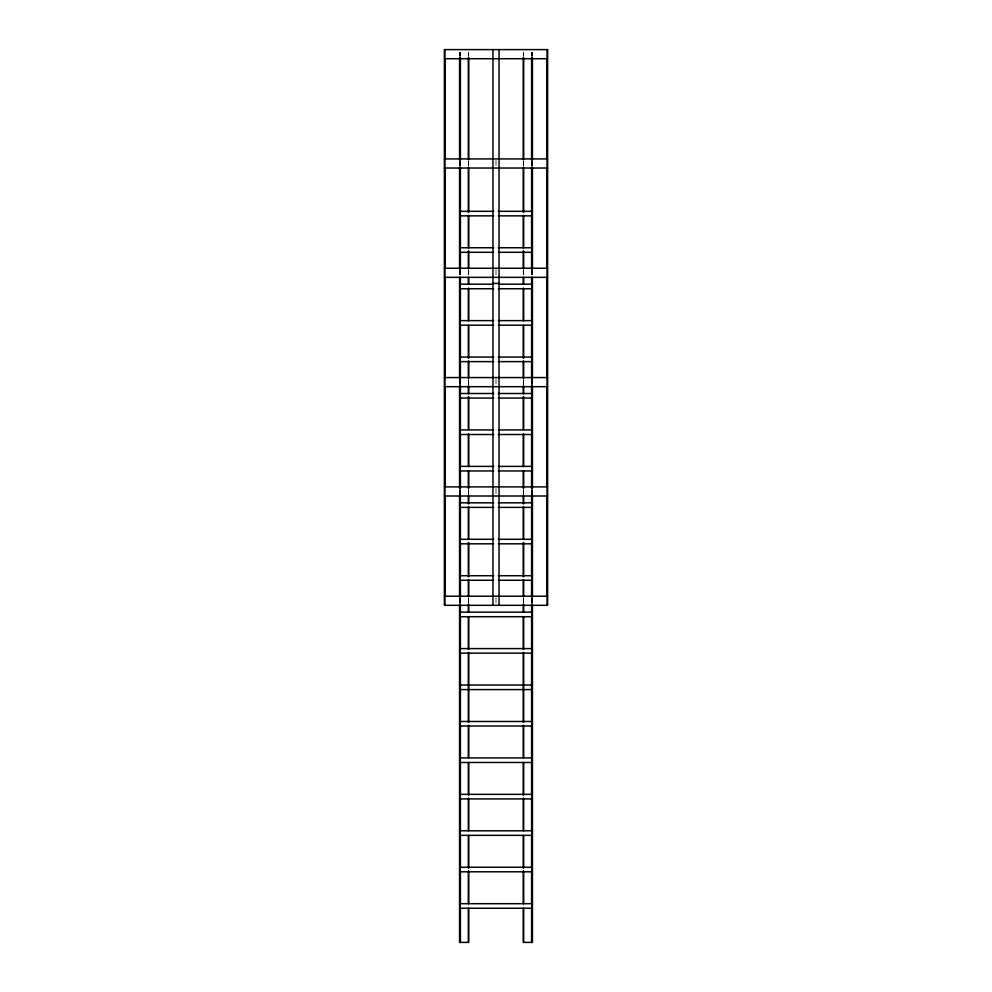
<?xml version="1.0" encoding="UTF-8"?>
<svg xmlns="http://www.w3.org/2000/svg" width="992" height="992" viewBox="0 0 992 992"><rect width="100%" height="100%" fill="white"/><g stroke="black" fill="none" stroke-linecap="round" stroke-linejoin="round"><path stroke-width="0.74" stroke-dasharray="4.96 3.72" d="M532.444 52.638L532.444 55.8M532.444 160.444L532.444 166.52M532.444 269.7L532.444 275.9M532.444 379.08L532.444 384.4M532.444 489.8L532.444 494.487M532.444 597.73L532.444 604.5M532.158 52.7L532.158 55.8M532.158 161.2L532.158 165.85M532.158 269.7L532.158 275.9M532.158 379.75L532.158 384.4M532.158 489.8L532.158 494.45M532.158 598.3L532.158 604.5M531.873 52.7L531.873 55.8M531.873 161.2L531.873 165.85M531.873 269.7L531.873 275.9M531.873 379.75L531.873 384.4M531.873 489.8L531.873 494.45M531.873 598.3L531.873 604.5M531.588 52.7L531.588 55.8M531.588 161.2L531.588 165.85M531.588 269.7L531.588 275.9M531.588 379.75L531.588 384.4M531.588 489.8L531.588 494.45M531.588 598.3L531.588 604.5M531.352 52.638L531.352 55.676M531.352 160.444L531.352 166.52M531.352 269.762L531.352 275.838M531.352 379.08L531.352 383.644M531.352 489.924L531.352 494.487M531.352 597.73L531.352 603.806M523.615 52.7L523.615 55.8M523.615 161.2L523.615 165.85M523.615 269.7L523.615 275.9M523.615 379.75L523.615 384.4M523.615 489.8L523.615 494.45M523.615 598.3L523.615 604.5M523.33 52.7L523.33 55.8M523.33 161.2L523.33 165.85M523.33 269.7L523.33 275.9M523.33 379.75L523.33 384.4M523.33 489.8L523.33 494.45M523.33 598.3L523.33 604.5M496 160.444L496 166.52M496 269.762L496 275.838M496 379.08L496 383.644M496 488.411L496 494.487M496 597.73L496 603.806M468.67 52.7L468.67 55.8M468.67 161.2L468.67 165.85M468.67 269.7L468.67 275.9M468.67 379.75L468.67 384.4M468.67 489.8L468.67 494.45M468.67 598.3L468.67 604.5M468.385 52.7L468.385 55.8M468.385 161.2L468.385 165.85M468.385 269.7L468.385 275.9M468.385 379.75L468.385 384.4M468.385 489.8L468.385 494.45M468.385 598.3L468.385 604.5M460.648 52.638L460.648 55.676M460.648 160.444L460.648 166.52M460.648 269.762L460.648 275.838M460.648 379.08L460.648 383.644M460.648 489.924L460.648 494.487M460.648 597.73L460.648 603.806M460.412 52.7L460.412 55.8M460.412 161.2L460.412 165.85M460.412 269.7L460.412 275.9M460.412 379.75L460.412 384.4M460.412 489.8L460.412 494.45M460.412 598.3L460.412 604.5M460.127 52.7L460.127 55.8M460.127 161.2L460.127 165.85M460.127 269.7L460.127 275.9M460.127 379.75L460.127 384.4M460.127 489.8L460.127 494.45M460.127 598.3L460.127 604.5M459.842 52.7L459.842 55.8M459.842 161.2L459.842 165.85M459.842 269.7L459.842 275.9M459.842 379.75L459.842 384.4M459.842 489.8L459.842 494.45M459.842 598.3L459.842 604.5M459.556 52.638L459.556 55.8M459.556 160.444L459.556 166.52M459.556 269.7L459.556 275.9M459.556 379.08L459.556 384.4M459.556 489.8L459.556 494.487M459.556 597.73L459.556 604.5"/><path stroke-width="1.49" d="M444.466 58.714L547.534 58.714M444.466 158.918L547.534 158.918M444.379 168.032L547.621 168.032M460.127 211.308L493.706 211.308M498.294 211.308L531.873 211.308M460.127 215.859L493.706 215.859M498.294 215.859L531.873 215.859M460.127 247.752L493.706 247.752M498.294 247.752L531.873 247.752M460.127 252.303L493.706 252.303M498.294 252.303L531.873 252.303M444.466 268.249L547.534 268.249M444.379 277.351L547.621 277.351M492.925 283.365L498.988 283.365M460.127 284.183L493.706 284.183M498.294 284.183L531.873 284.183M460.127 288.746L493.706 288.746M498.294 288.746L531.873 288.746M460.127 320.627L493.706 320.627M498.294 320.627L531.873 320.627M460.127 325.178L493.706 325.178M498.294 325.178L531.873 325.178M460.127 357.07L493.706 357.07M498.294 357.07L531.873 357.07M460.127 361.621L493.706 361.621M498.294 361.621L531.873 361.621M444.466 377.568L547.534 377.568M444.379 386.682L547.621 386.682M460.127 393.514L493.706 393.514M498.294 393.514L531.873 393.514M460.127 398.065L493.706 398.065M498.294 398.065L531.873 398.065M460.127 429.945L493.706 429.945M498.294 429.945L531.873 429.945M460.127 434.508L493.706 434.508M498.294 434.508L531.873 434.508M460.127 466.389L493.706 466.389M498.294 466.389L531.873 466.389M460.127 470.952L493.706 470.952M498.294 470.952L531.873 470.952M444.466 486.886L547.534 486.886M444.379 496L547.621 496M460.127 502.832L493.706 502.832M498.294 502.832L531.873 502.832M460.127 507.383L493.706 507.383M498.294 507.383L531.873 507.383M460.127 539.276L493.706 539.276M498.294 539.276L531.873 539.276M460.127 543.827L493.706 543.827M498.294 543.827L531.873 543.827M460.127 575.72L493.706 575.72M498.294 575.72L531.873 575.72M460.127 580.27L493.706 580.27M498.294 580.27L531.873 580.27M444.466 596.217L547.534 596.217M460.127 612.151L531.873 612.151M460.127 616.714L531.873 616.714M460.127 648.594L531.873 648.594M460.127 653.145L531.873 653.145M460.127 685.038L531.873 685.038M460.127 689.589L531.873 689.589M460.127 721.482L531.873 721.482M460.127 726.032L531.873 726.032M460.127 757.913L531.873 757.913M460.127 762.476L531.873 762.476M460.127 794.356L531.873 794.356M460.127 798.92L531.873 798.92M460.127 830.8L531.873 830.8M460.127 835.351L531.873 835.351M460.127 867.244L531.873 867.244M460.127 871.794L531.873 871.794M460.127 903.687L531.873 903.687M460.127 908.238L531.873 908.238M547.138 49.6L547.138 58.714M547.138 158.918L547.138 168.032M547.138 268.249L547.138 277.351M547.138 377.568L547.138 386.682M547.138 486.886L547.138 496M547.138 596.217L547.138 605.318M546.865 58.714L546.865 158.918M546.865 168.032L546.865 268.249M546.865 277.351L546.865 377.568M546.865 386.682L546.865 486.886M546.865 496L546.865 596.217M532.444 57.35L532.444 159.65M532.444 167.4L532.444 268.249M532.444 277.351L532.444 378.2M532.444 385.95L532.444 488.25M532.444 496L532.444 596.75M532.444 604.5L532.444 942.4L523.33 942.4L523.33 908.3M532.158 57.35L532.158 159.65M532.158 167.4L532.158 268.15M532.158 277.45L532.158 378.2M532.158 385.95L532.158 488.25M532.158 496L532.158 596.75M532.158 604.5L532.158 942.4M531.873 57.35L531.873 159.65M531.873 167.4L531.873 268.15M531.873 277.45L531.873 378.2M531.873 385.95L531.873 488.25M531.873 496L531.873 596.75M531.873 604.5L531.873 942.4M531.588 57.35L531.588 159.65M531.588 167.4L531.588 212.35M531.588 215.45L531.588 248M531.588 251.1L531.588 268.15M531.588 277.45L531.588 283.65M531.588 288.3L531.588 320.85M531.588 325.5L531.588 358.05M531.588 361.15L531.588 378.2M531.588 385.95L531.588 393.7M531.588 396.8L531.588 429.35M531.588 434L531.588 466.55M531.588 471.2L531.588 488.25M531.588 496L531.588 503.75M531.588 506.85L531.588 539.4M531.588 542.5L531.588 576.6M531.588 579.7L531.588 596.75M531.588 604.5L531.588 612.25M531.588 616.9L531.588 649.45M531.588 652.55L531.588 722.3M531.588 725.4L531.588 757.95M531.588 762.6L531.588 795.15M531.588 798.25L531.588 830.8M531.588 835.45L531.588 868M531.588 871.1L531.588 903.65M531.588 908.3L531.588 942.4M523.615 57.35L523.615 159.65M523.615 167.4L523.615 212.35M523.615 215.45L523.615 248M523.615 251.1L523.615 268.15M523.615 277.45L523.615 283.65M523.615 288.3L523.615 320.85M523.615 325.5L523.615 358.05M523.615 361.15L523.615 378.2M523.615 385.95L523.615 393.7M523.615 396.8L523.615 429.35M523.615 434L523.615 466.55M523.615 471.2L523.615 488.25M523.615 496L523.615 503.75M523.615 506.85L523.615 539.4M523.615 542.5L523.615 576.6M523.615 579.7L523.615 596.75M523.615 604.5L523.615 612.25M523.615 616.9L523.615 649.45M523.615 652.55L523.615 722.3M523.615 725.4L523.615 757.95M523.615 762.6L523.615 795.15M523.615 798.25L523.615 830.8M523.615 835.45L523.615 868M523.615 871.1L523.615 903.65M523.615 908.3L523.615 942.4M523.33 57.35L523.33 159.65M523.33 167.4L523.33 212.35M523.33 215.45L523.33 248M523.33 251.1L523.33 268.15M523.33 277.45L523.33 283.65M523.33 288.3L523.33 320.85M523.33 325.5L523.33 358.05M523.33 361.15L523.33 378.2M523.33 385.95L523.33 393.7M523.33 396.8L523.33 429.35M523.33 434L523.33 466.55M523.33 471.2L523.33 488.25M523.33 496L523.33 503.75M523.33 506.85L523.33 539.4M523.33 542.5L523.33 576.6M523.33 579.7L523.33 596.75M523.33 604.5L523.33 612.25M523.33 616.9L523.33 649.45M523.33 652.55L523.33 722.3M523.33 725.4L523.33 757.95M523.33 762.6L523.33 795.15M523.33 798.25L523.33 830.8M523.33 835.45L523.33 868M523.33 871.1L523.33 903.65M499.038 49.6L499.038 605.318M492.962 49.6L492.962 605.318M468.67 57.35L468.67 159.65M468.67 167.4L468.67 212.35M468.67 215.45L468.67 248M468.67 251.1L468.67 268.15M468.67 277.45L468.67 283.65M468.67 288.3L468.67 320.85M468.67 325.5L468.67 358.05M468.67 361.15L468.67 378.2M468.67 385.95L468.67 393.7M468.67 396.8L468.67 429.35M468.67 434L468.67 466.55M468.67 471.2L468.67 488.25M468.67 496L468.67 503.75M468.67 506.85L468.67 539.4M468.67 542.5L468.67 576.6M468.67 579.7L468.67 596.75M468.67 604.5L468.67 612.25M468.67 616.9L468.67 649.45M468.67 652.55L468.67 722.3M468.67 725.4L468.67 757.95M468.67 762.6L468.67 795.15M468.67 798.25L468.67 830.8M468.67 835.45L468.67 868M468.67 871.1L468.67 903.65M468.67 908.3L468.67 942.4L459.556 942.4L459.556 604.5M468.385 57.35L468.385 159.65M468.385 167.4L468.385 212.35M468.385 215.45L468.385 248M468.385 251.1L468.385 268.15M468.385 277.45L468.385 283.65M468.385 288.3L468.385 320.85M468.385 325.5L468.385 358.05M468.385 361.15L468.385 378.2M468.385 385.95L468.385 393.7M468.385 396.8L468.385 429.35M468.385 434L468.385 466.55M468.385 471.2L468.385 488.25M468.385 496L468.385 503.75M468.385 506.85L468.385 539.4M468.385 542.5L468.385 576.6M468.385 579.7L468.385 596.75M468.385 604.5L468.385 612.25M468.385 616.9L468.385 649.45M468.385 652.55L468.385 722.3M468.385 725.4L468.385 757.95M468.385 762.6L468.385 795.15M468.385 798.25L468.385 830.8M468.385 835.45L468.385 868M468.385 871.1L468.385 903.65M468.385 908.3L468.385 942.4M460.412 57.35L460.412 159.65M460.412 167.4L460.412 212.35M460.412 215.45L460.412 248M460.412 251.1L460.412 268.15M460.412 277.45L460.412 283.65M460.412 288.3L460.412 320.85M460.412 325.5L460.412 358.05M460.412 361.15L460.412 378.2M460.412 385.95L460.412 393.7M460.412 396.8L460.412 429.35M460.412 434L460.412 466.55M460.412 471.2L460.412 488.25M460.412 496L460.412 503.75M460.412 506.85L460.412 539.4M460.412 542.5L460.412 576.6M460.412 579.7L460.412 596.75M460.412 604.5L460.412 612.25M460.412 616.9L460.412 649.45M460.412 652.55L460.412 722.3M460.412 725.4L460.412 757.95M460.412 762.6L460.412 795.15M460.412 798.25L460.412 830.8M460.412 835.45L460.412 868M460.412 871.1L460.412 903.65M460.412 908.3L460.412 942.4M460.127 57.35L460.127 159.65M460.127 167.4L460.127 268.15M460.127 277.45L460.127 378.2M460.127 385.95L460.127 488.25M460.127 496L460.127 596.75M460.127 604.5L460.127 942.4M459.842 57.35L459.842 159.65M459.842 167.4L459.842 268.15M459.842 277.45L459.842 378.2M459.842 385.95L459.842 488.25M459.842 496L459.842 596.75M459.842 604.5L459.842 942.4M459.556 57.35L459.556 159.65M459.556 167.4L459.556 268.249M459.556 277.351L459.556 378.2M459.556 385.95L459.556 488.25M459.556 496L459.556 596.75M445.135 58.714L445.135 158.918M445.135 168.032L445.135 268.249M445.135 277.351L445.135 377.568M445.135 386.682L445.135 486.886M445.135 496L445.135 596.217M444.862 49.6L444.862 58.714M444.862 158.918L444.862 168.032M444.862 268.249L444.862 277.351M444.862 377.568L444.862 386.682M444.862 486.886L444.862 496M444.862 596.217L444.862 605.318M547.621 49.6L444.379 49.6L444.379 605.318L547.621 605.318L547.621 49.6"/></g></svg>
